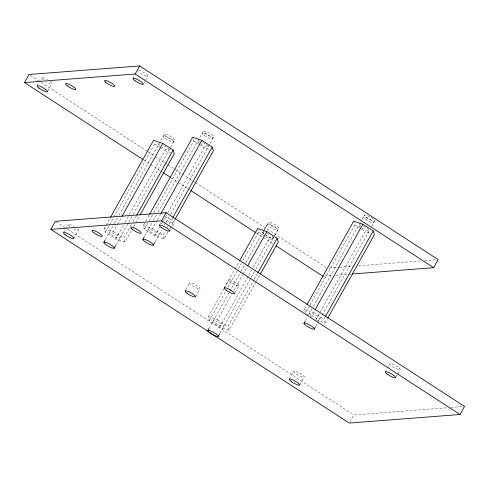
<?xml version="1.0" encoding="UTF-8"?>
<svg xmlns="http://www.w3.org/2000/svg" width="489" height="489" viewBox="0 0 489 489"><rect width="100%" height="100%" fill="white"/><g stroke="black" fill="none" stroke-linecap="round" stroke-linejoin="round"><path stroke-width="0.37" stroke-dasharray="2.44 1.83" d="M37.103 85.777L38.839 82.672M39.181 82.048L41.614 77.702M47.763 91.046L51.932 83.588M132.959 78.368L134.695 75.263M143.625 83.637L145.013 81.156M145.361 80.532L147.794 76.186M63.478 232.581L65.214 229.475M65.557 228.852L67.989 224.506M73.796 238.473L78.307 230.398M131.254 230.753L124.952 242.037L115.74 238.987L105.373 232.257L104.224 228.583L110.159 217.966M105.373 232.257L109.084 225.625M109.457 224.958L113.534 217.66M113.906 216.994L154.701 144.004L154.127 142.165M105.361 239.647L113.882 224.402M114.249 223.736L117.586 217.764M119.072 215.111L164.304 134.182M104.224 228.583L113.436 231.639L117.146 225.001M117.513 224.335L121.596 217.037M115.74 238.987L123.528 225.05M125.013 222.397L129.09 215.093M129.463 214.433L165.062 150.728L170.734 152.605M116.046 244.873L128.277 222.996M128.65 222.33L132.727 215.032M133.1 214.365L174.622 140.068A5.947 1.247 29.2 0 0 167.605 134.817A5.947 1.247 29.2 0 0 166.162 136.486A5.947 1.247 29.2 0 0 174.622 140.068M124.952 242.037L123.796 238.363L131.59 224.427M133.069 221.774L136.407 215.802M133.479 226.774L139.787 215.49M167.751 232.379L164.041 239.017L154.83 235.967L144.463 229.237L143.314 225.563L149.249 214.946M144.463 229.237L147.8 223.265M149.286 220.612L153.369 213.314M153.735 212.648L193.791 140.985L192.831 137.922M144.451 236.627L152.965 221.383M153.338 220.716L156.676 214.744M158.161 212.092L203.393 131.162M143.314 225.563L152.525 228.62L156.975 220.655M157.348 219.989L160.685 214.017M159.335 225.178L161.07 222.073M154.83 235.967L159.652 227.336M161.504 224.023L162.99 221.364M163.357 220.704L167.44 213.406M167.806 212.739L204.151 147.709L209.824 149.585M155.135 241.853L161.804 229.928M164.396 225.282L165.508 223.29M165.881 222.629L169.218 216.658M170.704 214.005L213.711 137.048A5.947 1.247 29.2 0 0 206.694 131.798A5.947 1.247 29.2 0 0 205.252 133.466A5.947 1.247 29.2 0 0 213.711 137.048M164.041 239.017L162.886 235.343L165.111 231.358M167.336 227.379L168.821 224.726M169.194 224.06L172.531 218.088M169.976 228.4L174.793 219.775M169.652 231.071L171.04 228.583M172.434 226.101L174.17 222.99M185.826 289.671L189.646 282.838M195.447 296.805L199.958 288.73A5.947 1.247 29.2 0 0 192.947 283.479A5.947 1.247 29.2 0 0 191.499 285.142A5.947 1.247 29.2 0 0 199.958 288.73M224.219 287.899L228.73 279.818M256.065 281.817L228.993 330.258L219.781 327.208L209.42 320.478L208.265 316.805L223.846 288.938M224.213 288.272L234.598 269.69M234.971 269.029L239.048 261.731M209.42 320.478L225.735 291.285M227.96 287.3L237.978 269.384M238.345 268.724L241.315 263.412M242.795 260.759L258.742 232.226L257.978 229.775M209.029 328.529L229.42 292.055M229.787 291.389L240.545 272.147M240.918 271.481L245.368 263.516M245.735 262.856L263.907 230.343M264.274 229.683L268.345 222.403M263.712 231.138L267.532 224.304M208.265 316.805L217.477 319.861L231.572 294.641M233.797 290.662L242.697 274.732M243.07 274.072L247.147 266.774M235.233 292.544L239.048 285.71A5.947 1.247 29.2 0 0 232.037 280.46A5.947 1.247 29.2 0 0 230.588 282.122A5.947 1.247 29.2 0 0 239.048 285.71M219.781 327.208L248.339 276.108M248.712 275.448L251.676 270.136M253.161 267.483L269.109 238.95L274.775 240.826M220.087 333.095L250.863 278.033M251.23 277.373L255.313 270.075M255.686 269.408L278.663 228.29A5.947 1.247 29.2 0 0 271.646 223.039A5.947 1.247 29.2 0 0 270.203 224.708A5.947 1.247 29.2 0 0 278.663 228.29M275.069 235.166L277.85 230.197A5.947 1.247 29.2 0 0 270.833 224.946A5.947 1.247 29.2 0 0 269.39 226.609A5.947 1.247 29.2 0 0 277.85 230.197M228.993 330.258L227.843 326.585L253.803 280.13M254.176 279.47L257.514 273.498M256.438 281.151L259.775 275.179M309.574 305.833L305.491 313.131L304.341 309.458L306.566 305.472M309.94 305.167L354.818 224.873L354.048 222.422M305.472 320.515L307.324 317.208M308.803 314.561L312.881 307.263M313.253 306.597L361.457 220.343M361.829 219.683L364.421 215.05M304.341 309.458L313.553 312.508L314.665 310.515M315.857 319.855L319.934 312.557M320.307 311.89L365.179 231.597L370.142 233.241M315.79 326.407L369.928 229.543M371.774 226.236L374.733 220.942A5.947 1.247 29.2 0 0 367.722 215.692A5.947 1.247 29.2 0 0 366.273 217.354A5.947 1.247 29.2 0 0 374.733 220.942M289.39 379.189L293.907 371.114M316.56 320.087L325.069 322.905L323.914 319.231L325.026 317.239M325.069 322.905L327.294 318.926M299.708 385.081L304.225 377.007A5.947 1.247 29.2 0 0 297.208 371.756A5.947 1.247 29.2 0 0 295.766 373.419A5.947 1.247 29.2 0 0 304.225 377.007M349.977 421.818L353.798 414.984L447.863 407.722M385.253 371.787L386.988 368.682M387.337 368.058L389.77 363.712M395.919 377.056L397.306 374.568M397.655 373.951L400.081 369.598A5.947 1.247 29.2 0 0 393.07 364.348A5.947 1.247 29.2 0 0 391.622 366.016A5.947 1.247 29.2 0 0 400.081 369.598M328.938 268.058L338.804 267.3M339.562 267.238L353.975 266.126M358.523 265.778L421.487 260.912M424.519 260.68L435.901 259.8M324.427 276.138L332.771 275.49M335.802 275.258L347.942 274.317M348.7 274.262L350.974 274.084M450.895 407.484L464.55 406.432M354.818 224.873L360.913 228.828M361.524 229.225L365.179 231.597M193.791 140.985L198.668 144.145M199.28 144.542L204.151 147.709M154.701 144.004L159.579 147.165M160.19 147.562L165.062 150.728M30.245 75.324L38.57 80.728M41.131 82.39L146.81 150.973M147.452 151.388L154.493 155.96M155.135 156.376L164.744 162.605M165.386 163.02L167.305 164.267M167.947 164.683L174.347 168.839M174.989 169.255L181.395 173.412M182.036 173.827L192.281 180.478M192.923 180.893L194.842 182.14M195.484 182.556L326.139 267.349M258.742 232.226L264.842 236.181M265.448 236.572L269.109 238.95M143.577 159.879L149.982 164.035M150.624 164.451L160.227 170.685M160.869 171.101L162.794 172.348M171.119 177.751L187.77 188.558M188.412 188.974L190.331 190.215M256.297 233.027L262.703 237.183M263.345 237.599L272.954 243.834M313.553 312.508L323.914 319.231M306.713 313.92L311.585 317.086M152.525 228.62L162.886 235.343M113.436 231.639L123.796 238.363M217.477 319.861L227.843 326.585M55.978 221.719L64.945 227.538M67.506 229.2L353.798 414.984M206.303 144.677A5.947 1.247 29.2 0 1 207.446 147.122A5.947 1.247 29.2 0 1 200.863 144.2M199.701 143.393A5.947 1.247 29.2 0 1 199.946 141.272M202.47 142.342A5.947 1.247 29.2 0 1 203.381 142.819M203.834 143.075A5.947 1.247 29.2 0 1 205.142 143.87M138.583 70.208A5.947 1.247 29.2 0 1 146.272 74.145A5.947 1.247 29.2 0 1 146.046 76.113A5.947 1.247 29.2 0 1 138.393 71.834M50.074 81.284A5.947 1.247 29.2 0 1 51.626 83.729A5.947 1.247 29.2 0 1 46.388 81.859M43.472 80.007A5.947 1.247 29.2 0 1 42.005 77.549A5.947 1.247 29.2 0 1 47.604 79.683M363.504 226.23A5.947 1.247 29.2 0 1 369.195 230.869A5.947 1.247 29.2 0 1 361.897 228.088M360.735 227.281A5.947 1.247 29.2 0 1 360.98 225.16M272.41 236.731A5.947 1.247 29.2 0 1 272.226 238.357A5.947 1.247 29.2 0 1 266.034 235.49M263.938 233.925A5.947 1.247 29.2 0 1 264.127 232.293M168.149 148.454A5.947 1.247 29.2 0 1 167.965 150.086A5.947 1.247 29.2 0 1 161.773 147.22M159.677 145.649A5.947 1.247 29.2 0 1 160.857 144.292M163.839 145.594A5.947 1.247 29.2 0 1 166.052 146.889M164.958 217.018A5.947 1.247 29.2 0 1 172.654 220.949A5.947 1.247 29.2 0 1 172.428 222.923A5.947 1.247 29.2 0 1 164.769 218.644M77.384 228.858A5.947 1.247 29.2 0 1 77.708 230.545A5.947 1.247 29.2 0 1 72.763 228.663M69.848 226.81A5.947 1.247 29.2 0 1 68.381 224.359A5.947 1.247 29.2 0 1 73.98 226.493M272.19 236.676A5.947 1.247 29.2 0 1 272.006 238.308A5.947 1.247 29.2 0 1 265.814 235.441M263.718 233.87A5.947 1.247 29.2 0 1 264.897 232.513M267.428 233.583A5.947 1.247 29.2 0 1 268.791 234.317M204.213 135.319A5.947 1.247 29.2 0 0 212.672 138.907A5.947 1.247 29.2 0 0 205.655 133.656A5.947 1.247 29.2 0 0 204.213 135.319M365.246 219.206A5.947 1.247 29.2 0 0 373.706 222.795A5.947 1.247 29.2 0 0 366.695 217.544A5.947 1.247 29.2 0 0 365.246 219.206M165.123 138.338A5.947 1.247 29.2 0 0 173.583 141.926A5.947 1.247 29.2 0 0 166.572 136.675A5.947 1.247 29.2 0 0 165.123 138.338M111.284 234.671A5.947 1.247 29.2 0 0 119.744 238.253A5.947 1.247 29.2 0 0 112.733 233.008A5.947 1.247 29.2 0 0 111.284 234.671M150.374 231.652A5.947 1.247 29.2 0 0 158.833 235.24A5.947 1.247 29.2 0 0 151.822 229.989A5.947 1.247 29.2 0 0 150.374 231.652M311.401 315.539A5.947 1.247 29.2 0 0 319.861 319.128A5.947 1.247 29.2 0 0 312.844 313.877A5.947 1.247 29.2 0 0 311.401 315.539M215.331 322.893A5.947 1.247 29.2 0 0 223.791 326.475A5.947 1.247 29.2 0 0 216.774 321.23A5.947 1.247 29.2 0 0 215.331 322.893"/><path stroke-width="0.73" d="M142.935 159.463L24.45 82.568L28.961 74.493L139.713 65.942L438.175 259.622L433.664 267.697L352.496 273.968M24.45 82.568L135.202 74.016L139.713 65.942M50.825 229.378L55.336 221.303L166.089 212.746L464.55 406.432L460.039 414.507L349.287 423.058L50.825 229.378L161.578 220.82L460.039 414.507M110.526 217.305L153.552 140.331L162.764 143.381L173.124 150.105L174.273 153.778L140.154 214.83M103.882 242.293L104.988 240.307M121.969 216.376L162.764 143.381M114.2 248.186A5.947 1.247 29.2 0 0 107.183 242.935A5.947 1.247 29.2 0 0 105.74 244.598A5.947 1.247 29.2 0 0 114.2 248.186L115.679 245.539M136.779 215.136L173.124 150.105M149.616 214.286L192.642 137.311L201.853 140.361L212.214 147.085L213.363 150.759L175.166 219.109M142.971 239.274L144.078 237.287M161.052 213.357L201.853 140.361M161.578 220.82L166.089 212.746M153.283 245.166A5.947 1.247 29.2 0 0 146.272 239.916A5.947 1.247 29.2 0 0 144.823 241.578A5.947 1.247 29.2 0 0 153.283 245.166L154.768 242.52M172.904 217.428L212.214 147.085M239.421 261.065L257.593 228.552L266.805 231.603L277.165 238.326L278.32 242L260.515 273.852M207.923 330.515L209.029 328.529M247.52 266.108L266.805 231.603M218.241 336.408A5.947 1.247 29.2 0 0 211.224 331.157A5.947 1.247 29.2 0 0 209.781 332.82A5.947 1.247 29.2 0 0 218.241 336.408L219.72 333.761M257.88 272.831L277.165 238.326M306.933 304.812L353.663 221.199L362.875 224.249L373.241 230.973L374.391 234.647L327.661 318.26M303.993 323.162L305.105 321.181M315.032 309.855L362.875 224.249M314.311 329.054A5.947 1.247 29.2 0 0 307.294 323.804A5.947 1.247 29.2 0 0 305.851 325.466A5.947 1.247 29.2 0 0 314.311 329.054L315.423 327.068M325.399 316.579L373.241 230.973M135.202 74.016L433.664 267.697M163.43 172.764L170.478 177.336M190.973 190.631L255.661 232.611M276.157 245.912L322.911 276.254M134.817 80.673A5.947 1.247 29.2 0 0 143.277 84.261A5.947 1.247 29.2 0 0 136.26 79.01A5.947 1.247 29.2 0 0 134.817 80.673M38.955 88.081A5.947 1.247 29.2 0 0 47.415 91.663A5.947 1.247 29.2 0 0 40.404 86.419A5.947 1.247 29.2 0 0 38.955 88.081M105.648 82.238A5.947 1.247 29.2 0 0 114.597 86.59A5.947 1.247 29.2 0 0 108.955 81.694A5.947 1.247 29.2 0 0 105.648 82.238M67.341 85.887A5.947 1.247 29.2 0 0 75.801 89.475A5.947 1.247 29.2 0 0 68.79 84.224A5.947 1.247 29.2 0 0 67.341 85.887M226.077 290.203A5.947 1.247 29.2 0 0 234.537 293.785A5.947 1.247 29.2 0 0 227.519 288.534A5.947 1.247 29.2 0 0 226.077 290.203M161.193 227.483A5.947 1.247 29.2 0 0 169.652 231.071A5.947 1.247 29.2 0 0 162.641 225.82A5.947 1.247 29.2 0 0 161.193 227.483M387.111 374.091A5.947 1.247 29.2 0 0 395.57 377.673A5.947 1.247 29.2 0 0 388.553 372.429A5.947 1.247 29.2 0 0 387.111 374.091M291.248 381.493A5.947 1.247 29.2 0 0 299.708 385.081A5.947 1.247 29.2 0 0 292.697 379.831A5.947 1.247 29.2 0 0 291.248 381.493M65.33 234.885A5.947 1.247 29.2 0 0 73.796 238.473A5.947 1.247 29.2 0 0 66.779 233.222A5.947 1.247 29.2 0 0 65.33 234.885M186.987 293.223A5.947 1.247 29.2 0 0 195.447 296.805A5.947 1.247 29.2 0 0 188.43 291.554A5.947 1.247 29.2 0 0 186.987 293.223M132.024 229.048A5.947 1.247 29.2 0 0 140.973 233.4A5.947 1.247 29.2 0 0 135.331 228.504A5.947 1.247 29.2 0 0 132.024 229.048M93.717 232.697A5.947 1.247 29.2 0 0 102.177 236.279A5.947 1.247 29.2 0 0 95.166 231.028A5.947 1.247 29.2 0 0 93.717 232.697"/></g></svg>
